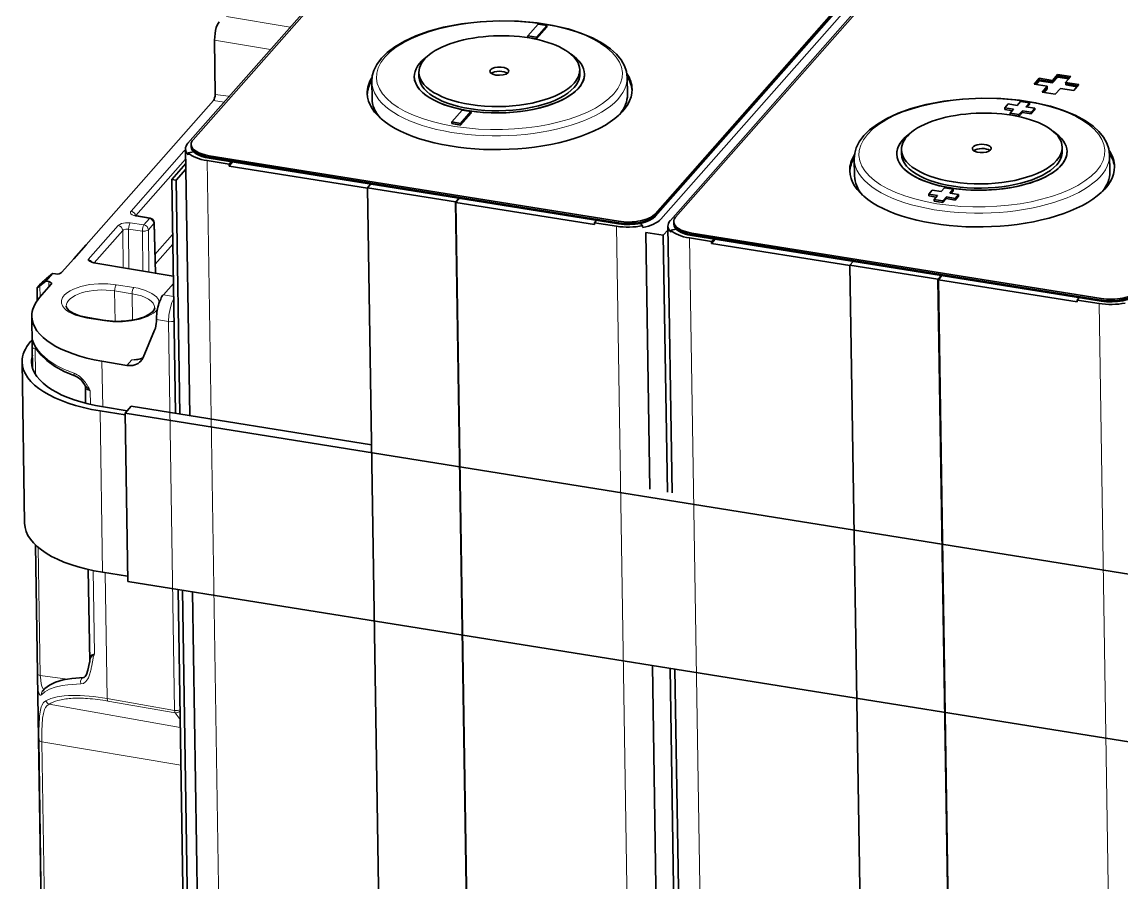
# Model space of a CAD drawing. Extents: x -1051 to 2563, y -231 to 775.
# Drawn here: x -446.5 to -330.2, y 470.7 to 561.7 of the extents above; entities that cross this region are included whole.
import ezdxf

# ---------------------------------------------------------------- set-up
doc = ezdxf.new("R2010")
doc.units = 0

msp = doc.modelspace()

# ---------------------------------------------------------------- linework, layer by layer
at = {"color": 7, "lineweight": 35}
for p, q in [((-428.96, 548.928), (-368.07, 617.954)), ((-428.4, 549.304), (-367.509, 618.33)), ((-318.647, 610.501), (-379.538, 541.475)), ((-318.645, 610.344), (-379.535, 541.318)), ((-379.535, 541.318), (-318.645, 610.344)), ((-379.534, 541.206), (-318.643, 610.232)), ((-318.072, 609.943), (-378.963, 540.917)), ((-377.958, 540.756), (-317.067, 609.782)), ((-377.397, 541.132), (-316.507, 610.158)), ((-439.714, 538.195), (-426.254, 553.453)), ((-429.21, 548.333), (-428.768, 520.142)), ((-383.426, 540.68), (-426.704, 547.614)), ((-383.424, 540.522), (-426.702, 547.457)), ((-426.702, 547.457), (-383.424, 540.522)), ((-426.7, 547.344), (-383.422, 540.41)), ((-430.667, 545.11), (-430.279, 520.384)), ((-430.201, 545.036), (-429.814, 520.309)), ((-409.976, 544.226), (-407.683, 398)), ((-400.669, 542.735), (-398.376, 396.509)), ((-400.628, 542.681), (-398.335, 396.502)), ((-378.207, 540.161), (-377.765, 511.97)), ((-380.56, 539.509), (-380.134, 512.35)), ((-378.699, 539.211), (-378.273, 512.051)), ((-332.424, 532.508), (-375.702, 539.442)), ((-332.421, 532.351), (-375.699, 539.285)), ((-375.699, 539.285), (-332.421, 532.351)), ((-375.697, 539.173), (-332.419, 532.239)), ((-358.974, 536.054), (-356.68, 389.828)), ((-349.666, 534.563), (-347.373, 388.337)), ((-349.625, 534.51), (-347.644, 408.209)), ((-409.55, 517.063), (-434.936, 521.13)), ((-171.533, 478.076), (-435.594, 520.384)), ((-171.255, 460.299), (-435.315, 502.607)), ((-429.987, 501.753), (-428.411, 401.321)), ((-429.521, 501.679), (-427.946, 401.247)), ((-428.476, 501.511), (-426.9, 401.079)), ((-379.842, 493.719), (-378.579, 413.165)), ((-377.981, 493.421), (-376.717, 412.867)), ((-377.473, 493.34), (-376.209, 412.786)), ((-444.864, 492.767), (-443.599, 412.152))]:
    msp.add_line(p, q, dxfattribs=at)
at = {"color": 7, "lineweight": 13, "ltscale": 0.171149}
msp.add_line((-424.879, 562.344), (-418.128, 561.208), dxfattribs=at)
at = {"color": 7, "lineweight": 35, "ltscale": 0.041437}
for p, q in [((-393.031, 560.283), (-391.934, 561.526)), ((-391.004, 561.377), (-392.1, 560.134)), ((-401.058, 551.183), (-399.962, 552.426)), ((-399.028, 552.097), (-400.125, 550.854))]:
    msp.add_line(p, q, dxfattribs=at)
at = {"color": 7, "lineweight": 35, "ltscale": 0.041438}
for p, q in [((-391.001, 561.197), (-392.097, 559.954)), ((-399.031, 552.277), (-400.128, 551.034))]:
    msp.add_line(p, q, dxfattribs=at)
at = {"color": 7, "lineweight": 35, "ltscale": 0.023564}
for p, q in [((-391.934, 561.526), (-391.004, 561.377)), ((-392.1, 560.134), (-393.031, 560.283)), ((-392.097, 559.954), (-393.028, 560.103)), ((-342.232, 553.084), (-341.301, 552.935)), ((-340.936, 553.349), (-340.005, 553.2)), ((-340.371, 552.786), (-339.44, 552.637)), ((-400.128, 551.034), (-401.058, 551.183)), ((-341.099, 551.778), (-342.029, 551.927)), ((-339.802, 552.043), (-340.733, 552.192)), ((-350.274, 543.967), (-349.344, 543.818)), ((-349.141, 542.661), (-350.072, 542.81))]:
    msp.add_line(p, q, dxfattribs=at)
at = {"color": 7, "lineweight": 35, "ltscale": 0.00449}
for p, q in [((-391.001, 561.197), (-391.004, 561.377)), ((-393.028, 560.103), (-393.031, 560.283)), ((-392.097, 559.954), (-392.1, 560.134)), ((-342.595, 552.49), (-342.597, 552.67)), ((-340.733, 552.192), (-340.736, 552.371)), ((-340.002, 553.021), (-340.005, 553.2)), ((-339.437, 552.457), (-339.44, 552.637)), ((-401.055, 551.003), (-401.058, 551.183)), ((-399.028, 552.097), (-399.031, 552.277)), ((-342.029, 551.927), (-342.032, 552.106)), ((-341.099, 551.778), (-341.102, 551.957)), ((-339.802, 552.043), (-339.805, 552.222)), ((-400.125, 550.854), (-400.128, 551.034)), ((-350.637, 543.373), (-350.64, 543.553)), ((-348.776, 543.075), (-348.779, 543.254)), ((-348.045, 543.904), (-348.048, 544.083)), ((-347.845, 542.926), (-347.848, 543.105)), ((-347.48, 543.34), (-347.482, 543.52)), ((-350.072, 542.81), (-350.075, 542.989)), ((-349.141, 542.661), (-349.144, 542.84))]:
    msp.add_line(p, q, dxfattribs=at)
at = {"color": 7, "lineweight": 35, "ltscale": 0.143548}
msp.add_line((-426.127, 559.843), (-426.078, 554.101), dxfattribs=at)
at = {"color": 7, "lineweight": 13, "ltscale": 0.149996}
msp.add_line((-426.127, 559.843), (-420.21, 558.847), dxfattribs=at)
at = {"color": 7, "lineweight": 35, "ltscale": 0.011224}
for p, q in [((-404.527, 555.968), (-404.534, 556.417)), ((-387.529, 556.234), (-387.536, 556.683)), ((-353.524, 547.796), (-353.531, 548.245)), ((-336.526, 548.062), (-336.533, 548.511))]:
    msp.add_line(p, q, dxfattribs=at)
at = {"color": 7, "lineweight": 35, "ltscale": 0.044897}
for p, q in [((-382.494, 554.068), (-382.522, 555.864)), ((-409.491, 553.644), (-409.519, 555.44)), ((-331.491, 545.896), (-331.519, 547.692)), ((-358.488, 545.472), (-358.516, 547.268))]:
    msp.add_line(p, q, dxfattribs=at)
at = {"color": 7, "lineweight": 35, "ltscale": 0.020718}
for p, q in [((-337.564, 555.581), (-337.016, 556.202)), ((-337.562, 555.423), (-337.014, 556.045)), ((-337.562, 555.423), (-337.014, 556.045)), ((-337.56, 555.311), (-337.012, 555.933)), ((-335.62, 555.978), (-336.168, 555.357)), ((-339.509, 555.183), (-338.96, 555.804)), ((-338.661, 554.338), (-338.113, 554.959)), ((-336.716, 554.735), (-337.265, 554.114)), ((-334.772, 555.133), (-335.32, 554.512))]:
    msp.add_line(p, q, dxfattribs=at)
at = {"color": 7, "lineweight": 35, "ltscale": 0.035347}
for p, q in [((-337.016, 556.202), (-335.62, 555.978)), ((-338.113, 554.959), (-339.509, 555.183)), ((-338.956, 555.535), (-337.56, 555.311)), ((-336.168, 555.357), (-334.772, 555.133)), ((-337.265, 554.114), (-338.661, 554.338))]:
    msp.add_line(p, q, dxfattribs=at)
at = {"color": 7, "lineweight": 35, "ltscale": 0.003928}
for p, q in [((-337.016, 556.202), (-337.014, 556.045)), ((-338.96, 555.804), (-338.958, 555.647)), ((-338.113, 554.959), (-338.11, 554.802)), ((-337.564, 555.581), (-337.562, 555.423)), ((-336.168, 555.357), (-336.166, 555.2)), ((-428.605, 548.653), (-428.608, 548.81)), ((-377.602, 540.481), (-377.605, 540.638))]:
    msp.add_line(p, q, dxfattribs=at)
at = {"color": 7, "lineweight": 35, "ltscale": 0.032217}
msp.add_line((-337.014, 556.045), (-335.741, 555.841), dxfattribs=at)
msp.add_line((-337.014, 556.045), (-335.741, 555.841), dxfattribs=at)
at = {"color": 7, "lineweight": 35, "ltscale": 0.002806}
for p, q in [((-337.014, 556.045), (-337.012, 555.933)), ((-338.11, 554.802), (-338.108, 554.69)), ((-337.562, 555.423), (-337.56, 555.311)), ((-336.166, 555.2), (-336.164, 555.088)), ((-428.605, 548.653), (-428.603, 548.54)), ((-377.602, 540.481), (-377.601, 540.369))]:
    msp.add_line(p, q, dxfattribs=at)
at = {"color": 7, "lineweight": 35, "ltscale": 0.029982}
for p, q in [((-337.012, 555.933), (-335.828, 555.743)), ((-336.164, 555.088), (-334.98, 554.898))]:
    msp.add_line(p, q, dxfattribs=at)
at = {"color": 7, "lineweight": 35, "ltscale": 0.01614}
msp.add_line((-339.385, 555.163), (-338.958, 555.647), dxfattribs=at)
msp.add_line((-339.385, 555.163), (-338.958, 555.647), dxfattribs=at)
at = {"color": 7, "lineweight": 35, "ltscale": 0.012871}
msp.add_line((-339.297, 555.149), (-338.956, 555.535), dxfattribs=at)
at = {"color": 7, "lineweight": 35, "ltscale": 0.035346}
for p, q in [((-338.96, 555.804), (-337.564, 555.581)), ((-338.958, 555.647), (-337.562, 555.423)), ((-338.958, 555.647), (-337.562, 555.423)), ((-335.32, 554.512), (-336.716, 554.735))]:
    msp.add_line(p, q, dxfattribs=at)
at = {"color": 7, "lineweight": 35, "ltscale": 0.002805}
msp.add_line((-338.958, 555.647), (-338.956, 555.535), dxfattribs=at)
at = {"color": 7, "lineweight": 35, "ltscale": 0.016141}
msp.add_line((-338.537, 554.318), (-338.11, 554.802), dxfattribs=at)
msp.add_line((-338.537, 554.318), (-338.11, 554.802), dxfattribs=at)
at = {"color": 7, "lineweight": 35, "ltscale": 0.01287}
msp.add_line((-338.449, 554.304), (-338.108, 554.69), dxfattribs=at)
at = {"color": 7, "lineweight": 35, "ltscale": 0.032218}
msp.add_line((-336.166, 555.2), (-334.893, 554.996), dxfattribs=at)
msp.add_line((-336.166, 555.2), (-334.893, 554.996), dxfattribs=at)
at = {"color": 7, "lineweight": 13, "ltscale": 0.035334}
msp.add_line((-424.681, 553.89), (-426.078, 554.101), dxfattribs=at)
at = {"color": 7, "lineweight": 13, "ltscale": 0.002092}
msp.add_line((-424.681, 553.89), (-424.599, 553.874), dxfattribs=at)
at = {"color": 7, "lineweight": 13, "ltscale": 0.028662}
msp.add_line((-426.254, 553.453), (-425.12, 553.281), dxfattribs=at)
at = {"color": 7, "lineweight": 35, "ltscale": 0.023565}
for p, q in [((-399.962, 552.426), (-399.031, 552.277)), ((-341.667, 552.521), (-342.597, 552.67)), ((-339.805, 552.222), (-340.736, 552.371)), ((-341.102, 551.957), (-342.032, 552.106)), ((-400.125, 550.854), (-401.055, 551.003)), ((-348.978, 544.232), (-348.048, 544.083)), ((-349.709, 543.404), (-350.64, 543.553)), ((-347.848, 543.105), (-348.779, 543.254)), ((-347.845, 542.926), (-348.776, 543.075)), ((-348.413, 543.669), (-347.482, 543.52)), ((-349.144, 542.84), (-350.075, 542.989))]:
    msp.add_line(p, q, dxfattribs=at)
at = {"color": 7, "lineweight": 35, "ltscale": 0.013812}
for p, q in [((-342.597, 552.67), (-342.232, 553.084)), ((-341.301, 552.935), (-340.936, 553.349)), ((-340.005, 553.2), (-340.371, 552.786)), ((-349.344, 543.818), (-348.978, 544.232)), ((-350.64, 543.553), (-350.274, 543.967)), ((-348.779, 543.254), (-349.144, 542.84)), ((-348.776, 543.075), (-349.141, 542.661)), ((-347.482, 543.52), (-347.848, 543.105)), ((-347.48, 543.34), (-347.845, 542.926))]:
    msp.add_line(p, q, dxfattribs=at)
at = {"color": 7, "lineweight": 35, "ltscale": 0.019988}
for p, q in [((-341.805, 552.364), (-342.595, 552.49)), ((-349.848, 543.247), (-350.637, 543.373))]:
    msp.add_line(p, q, dxfattribs=at)
at = {"color": 7, "lineweight": 35, "ltscale": 0.013813}
for p, q in [((-342.032, 552.106), (-341.667, 552.521)), ((-340.736, 552.371), (-341.102, 551.957)), ((-339.44, 552.637), (-339.805, 552.222)), ((-339.437, 552.457), (-339.802, 552.043)), ((-340.733, 552.192), (-341.099, 551.778)), ((-350.075, 542.989), (-349.709, 543.404)), ((-348.048, 544.083), (-348.413, 543.669))]:
    msp.add_line(p, q, dxfattribs=at)
at = {"color": 7, "lineweight": 35, "ltscale": 0.00858}
for p, q in [((-340.002, 553.021), (-340.229, 552.763)), ((-348.045, 543.904), (-348.272, 543.646))]:
    msp.add_line(p, q, dxfattribs=at)
at = {"color": 7, "lineweight": 13, "ltscale": 0.211272}
msp.add_line((-429.377, 548.106), (-434.968, 541.768), dxfattribs=at)
at = {"color": 7, "lineweight": 35, "ltscale": 0.014266}
for p, q in [((-428.353, 548.024), (-428.912, 547.91)), ((-377.35, 539.853), (-377.909, 539.738))]:
    msp.add_line(p, q, dxfattribs=at)
at = {"color": 7, "lineweight": 35, "ltscale": 0.004938}
for p, q in [((-428.912, 547.91), (-428.909, 547.712)), ((-424.593, 546.521), (-424.596, 546.719)), ((-385.969, 540.333), (-385.972, 540.53)), ((-380.884, 540.215), (-380.881, 540.017)), ((-373.59, 538.349), (-373.594, 538.547))]:
    msp.add_line(p, q, dxfattribs=at)
at = {"color": 7, "lineweight": 13, "ltscale": 0.199129}
msp.add_line((-429.193, 547.256), (-434.463, 541.282), dxfattribs=at)
at = {"color": 7, "lineweight": 35, "ltscale": 0.055961}
msp.add_line((-429.186, 546.789), (-430.667, 545.11), dxfattribs=at)
at = {"color": 7, "lineweight": 13}
for p, q in [((-426.923, 547.092), (-424.627, 400.715)), ((-383.645, 540.157), (-381.661, 413.659)), ((-375.92, 538.92), (-373.936, 412.421)), ((-332.642, 531.986), (-330.658, 405.487)), ((-430.361, 488.967), (-431.006, 530.078)), ((-444.695, 485.844), (-443.631, 418.018)), ((-444.389, 485.668), (-443.325, 417.842))]:
    msp.add_line(p, q, dxfattribs=at)
at = {"color": 7, "lineweight": 35, "ltscale": 0.058911}
for p, q in [((-424.596, 546.719), (-426.923, 547.092)), ((-385.972, 540.53), (-383.645, 540.157)), ((-373.594, 538.547), (-375.92, 538.92)), ((-334.969, 532.359), (-332.642, 531.986))]:
    msp.add_line(p, q, dxfattribs=at)
at = {"color": 7, "lineweight": 13, "ltscale": 0.003928}
for p, q in [((-426.702, 547.457), (-426.704, 547.614)), ((-383.424, 540.522), (-383.426, 540.68)), ((-375.699, 539.285), (-375.702, 539.442))]:
    msp.add_line(p, q, dxfattribs=at)
at = {"color": 7, "lineweight": 13, "ltscale": 0.002806}
for p, q in [((-426.702, 547.457), (-426.7, 547.344)), ((-379.535, 541.318), (-379.534, 541.206)), ((-383.424, 540.522), (-383.422, 540.41)), ((-375.699, 539.285), (-375.697, 539.173))]:
    msp.add_line(p, q, dxfattribs=at)
at = {"color": 7, "lineweight": 35, "ltscale": 0.008426}
for p, q in [((-424.373, 546.971), (-424.596, 546.719)), ((-385.749, 540.783), (-385.972, 540.53)), ((-334.746, 532.611), (-334.969, 532.359))]:
    msp.add_line(p, q, dxfattribs=at)
at = {"color": 7, "lineweight": 35, "ltscale": 0.01418}
for p, q in [((-424.218, 546.947), (-424.593, 546.521)), ((-400.252, 543.107), (-400.628, 542.681)), ((-373.215, 538.775), (-373.59, 538.349))]:
    msp.add_line(p, q, dxfattribs=at)
at = {"color": 7, "lineweight": 35, "ltscale": 0.370102}
for p, q in [((-409.976, 544.179), (-424.593, 546.521)), ((-358.973, 536.007), (-373.59, 538.349))]:
    msp.add_line(p, q, dxfattribs=at)
at = {"color": 7, "lineweight": 35, "ltscale": 0.038725}
msp.add_line((-429.177, 546.197), (-430.201, 545.036), dxfattribs=at)
at = {"color": 7, "lineweight": 35, "ltscale": 0.011782}
msp.add_line((-430.667, 545.11), (-430.201, 545.036), dxfattribs=at)
at = {"color": 7, "lineweight": 35, "ltscale": 0.012823}
for p, q in [((-409.976, 544.226), (-409.637, 544.61)), ((-349.666, 534.563), (-349.327, 534.948))]:
    msp.add_line(p, q, dxfattribs=at)
at = {"color": 7, "lineweight": 35, "ltscale": 0.235645}
msp.add_line((-400.669, 542.735), (-409.976, 544.226), dxfattribs=at)
at = {"color": 7, "lineweight": 35, "ltscale": 0.012821}
for p, q in [((-400.33, 543.119), (-400.669, 542.735)), ((-358.634, 536.439), (-358.974, 536.054))]:
    msp.add_line(p, q, dxfattribs=at)
at = {"color": 7, "lineweight": 35, "ltscale": 0.37114}
for p, q in [((-385.969, 540.333), (-400.628, 542.681)), ((-334.966, 532.161), (-349.625, 534.51))]:
    msp.add_line(p, q, dxfattribs=at)
at = {"color": 7, "lineweight": 35, "ltscale": 0.006766}
msp.add_line((-434.597, 541.34), (-434.34, 541.254), dxfattribs=at)
at = {"color": 7, "lineweight": 13, "ltscale": 0.035778}
msp.add_line((-434.435, 541.21), (-433.026, 540.959), dxfattribs=at)
at = {"color": 7, "lineweight": 35, "ltscale": 0.035779}
msp.add_line((-434.34, 541.254), (-432.931, 541.003), dxfattribs=at)
at = {"color": 7, "lineweight": 13, "ltscale": 0.022067}
msp.add_line((-433.026, 540.959), (-433.61, 540.297), dxfattribs=at)
at = {"color": 7, "lineweight": 13, "ltscale": 0.00393}
for p, q in [((-379.535, 541.318), (-379.538, 541.475)), ((-332.421, 532.351), (-332.424, 532.508))]:
    msp.add_line(p, q, dxfattribs=at)
at = {"color": 7, "lineweight": 13, "ltscale": 0.119994}
msp.add_line((-436.322, 540.234), (-439.497, 536.634), dxfattribs=at)
at = {"color": 7, "lineweight": 13, "ltscale": 0.113915}
msp.add_line((-435.849, 539.71), (-438.864, 536.293), dxfattribs=at)
at = {"color": 7, "lineweight": 13, "ltscale": 0.098317}
msp.add_line((-435.849, 539.71), (-435.816, 535.778), dxfattribs=at)
at = {"color": 7, "lineweight": 13, "ltscale": 0.036571}
for p, q in [((-435.218, 539.853), (-433.769, 539.647)), ((-433.61, 540.297), (-435.058, 540.504))]:
    msp.add_line(p, q, dxfattribs=at)
at = {"color": 7, "lineweight": 13, "ltscale": 0.104574}
msp.add_line((-435.182, 535.671), (-435.218, 539.853), dxfattribs=at)
at = {"color": 7, "lineweight": 13, "ltscale": 0.105532}
msp.add_line((-433.769, 539.647), (-433.733, 535.426), dxfattribs=at)
at = {"color": 7, "lineweight": 13, "ltscale": 0.022068}
msp.add_line((-433.138, 539.774), (-432.554, 540.436), dxfattribs=at)
at = {"color": 7, "lineweight": 13, "ltscale": 0.111393}
msp.add_line((-433.138, 539.774), (-433.1, 535.318), dxfattribs=at)
at = {"color": 7, "lineweight": 13, "ltscale": 0.13079}
msp.add_line((-432.433, 535.206), (-432.554, 540.436), dxfattribs=at)
at = {"color": 7, "lineweight": 35, "ltscale": 0.133087}
msp.add_line((-432.397, 535.199), (-432.519, 540.522), dxfattribs=at)
at = {"color": 7, "lineweight": 35, "ltscale": 0.008604}
msp.add_line((-381.127, 540.458), (-380.884, 540.215), dxfattribs=at)
at = {"color": 7, "lineweight": 35, "ltscale": 0.018807}
msp.add_line((-378.699, 539.211), (-378.201, 539.775), dxfattribs=at)
at = {"color": 7, "lineweight": 35, "ltscale": 0.00494}
for p, q in [((-377.909, 539.738), (-377.906, 539.541)), ((-334.966, 532.161), (-334.969, 532.359))]:
    msp.add_line(p, q, dxfattribs=at)
at = {"color": 7, "lineweight": 13, "ltscale": 0.070544}
msp.add_line((-432.442, 537.168), (-430.575, 539.284), dxfattribs=at)
at = {"color": 7, "lineweight": 35, "ltscale": 0.047129}
for p, q in [((-378.699, 539.211), (-380.56, 539.509)), ((-439.549, 530.502), (-437.688, 530.203))]:
    msp.add_line(p, q, dxfattribs=at)
at = {"color": 7, "lineweight": 35, "ltscale": 0.008425}
msp.add_line((-373.371, 538.8), (-373.594, 538.547), dxfattribs=at)
at = {"color": 7, "lineweight": 35, "ltscale": 0.049544}
msp.add_line((-441.025, 536.709), (-439.714, 538.195), dxfattribs=at)
at = {"color": 7, "lineweight": 13, "ltscale": 0.070268}
msp.add_line((-430.559, 538.254), (-432.419, 536.146), dxfattribs=at)
at = {"color": 7, "lineweight": 35, "ltscale": 0.048521}
msp.add_line((-442.309, 535.253), (-441.025, 536.709), dxfattribs=at)
at = {"color": 7, "lineweight": 35, "ltscale": 0.001065}
msp.add_line((-439.322, 536.473), (-439.287, 536.449), dxfattribs=at)
at = {"color": 7, "lineweight": 35, "ltscale": 0.212543}
msp.add_line((-430.506, 534.88), (-438.889, 536.298), dxfattribs=at)
at = {"color": 7, "lineweight": 35, "ltscale": 0.235644}
msp.add_line((-358.974, 536.054), (-349.666, 534.563), dxfattribs=at)
at = {"color": 7, "lineweight": 35, "ltscale": 0.027021}
msp.add_line((-443.985, 534.356), (-443.27, 535.167), dxfattribs=at)
at = {"color": 7, "lineweight": 35, "ltscale": 0.020354}
msp.add_line((-443.27, 535.167), (-443.9, 534.65), dxfattribs=at)
at = {"color": 7, "lineweight": 35, "ltscale": 0.008233}
msp.add_line((-442.944, 535.119), (-443.27, 535.167), dxfattribs=at)
at = {"color": 7, "lineweight": 35, "ltscale": 0.014181}
msp.add_line((-349.625, 534.51), (-349.249, 534.935), dxfattribs=at)
at = {"color": 7, "lineweight": 35, "ltscale": 0.012723}
msp.add_line((-444.529, 534.079), (-444.865, 533.697), dxfattribs=at)
at = {"color": 7, "lineweight": 35, "ltscale": 0.046567}
msp.add_line((-444.628, 532.624), (-443.396, 534.021), dxfattribs=at)
at = {"color": 7, "lineweight": 35, "ltscale": 0.019869}
msp.add_line((-443.985, 534.356), (-444.602, 533.855), dxfattribs=at)
at = {"color": 7, "lineweight": 13, "ltscale": 0.029502}
msp.add_line((-444.602, 533.855), (-444.583, 532.675), dxfattribs=at)
at = {"color": 7, "lineweight": 35, "ltscale": 0.008098}
msp.add_line((-443.666, 534.301), (-443.985, 534.356), dxfattribs=at)
at = {"color": 7, "lineweight": 13, "ltscale": 0.014405}
msp.add_line((-443.666, 534.301), (-443.657, 533.725), dxfattribs=at)
at = {"color": 7, "lineweight": 13, "ltscale": 0.047129}
for p, q in [((-434.667, 533.68), (-436.528, 533.979)), ((-436.704, 533.323), (-434.843, 533.024)), ((-439.635, 530.457), (-437.774, 530.159))]:
    msp.add_line(p, q, dxfattribs=at)
at = {"color": 7, "lineweight": 35, "ltscale": 0.039991}
msp.add_line((-431.552, 532.914), (-430.494, 534.113), dxfattribs=at)
at = {"color": 7, "lineweight": 35, "ltscale": 0.033421}
msp.add_line((-444.88, 532.311), (-444.901, 533.647), dxfattribs=at)
at = {"color": 7, "lineweight": 13, "ltscale": 0.080456}
msp.add_line((-436.704, 533.323), (-436.654, 530.105), dxfattribs=at)
at = {"color": 7, "lineweight": 13, "ltscale": 0.069818}
msp.add_line((-434.843, 533.024), (-434.799, 530.232), dxfattribs=at)
at = {"color": 7, "lineweight": 13, "ltscale": 0.027381}
msp.add_line((-430.473, 532.731), (-431.552, 532.914), dxfattribs=at)
at = {"color": 7, "lineweight": 13, "ltscale": 0.002805}
msp.add_line((-332.421, 532.351), (-332.419, 532.239), dxfattribs=at)
at = {"color": 7, "lineweight": 35, "ltscale": 0.07898}
msp.add_line((-445.458, 530.647), (-445.408, 527.488), dxfattribs=at)
at = {"color": 7, "lineweight": 13, "ltscale": 0.032496}
msp.add_line((-431.006, 530.078), (-432.288, 530.295), dxfattribs=at)
at = {"color": 7, "lineweight": 35, "ltscale": 0.004953}
msp.add_line((-432.288, 530.096), (-432.288, 530.295), dxfattribs=at)
at = {"color": 7, "lineweight": 35, "ltscale": 0.07852}
msp.add_line((-433.701, 526.287), (-432.471, 529.177), dxfattribs=at)
at = {"color": 7, "lineweight": 35, "ltscale": 0.006178}
msp.add_line((-445.582, 527.963), (-445.419, 528.148), dxfattribs=at)
at = {"color": 7, "lineweight": 35, "ltscale": 0.002471}
msp.add_line((-445.407, 527.389), (-445.408, 527.488), dxfattribs=at)
at = {"color": 7, "lineweight": 35, "ltscale": 0.055718}
msp.add_line((-445.407, 527.389), (-445.372, 525.161), dxfattribs=at)
at = {"color": 7, "lineweight": 13, "ltscale": 0.067728}
msp.add_line((-445.055, 524.482), (-445.098, 527.191), dxfattribs=at)
at = {"color": 7, "lineweight": 13, "ltscale": 0.003816}
msp.add_line((-444.948, 527.163), (-445.098, 527.191), dxfattribs=at)
at = {"color": 7, "lineweight": 35, "ltscale": 0.426522}
msp.add_line((-446.214, 508.762), (-446.481, 525.821), dxfattribs=at)
at = {"color": 7, "lineweight": 13, "ltscale": 0.120687}
msp.add_line((-438.04, 525.895), (-437.964, 521.068), dxfattribs=at)
at = {"color": 7, "lineweight": 35, "ltscale": 0.06692}
msp.add_line((-438.04, 525.895), (-435.4, 525.448), dxfattribs=at)
at = {"color": 7, "lineweight": 13, "ltscale": 0.019664}
msp.add_line((-435.4, 525.448), (-434.88, 526.038), dxfattribs=at)
at = {"color": 7, "lineweight": 35, "ltscale": 0.042738}
msp.add_line((-439.79, 523.154), (-439.763, 521.444), dxfattribs=at)
at = {"color": 7, "lineweight": 13, "ltscale": 0.035846}
msp.add_line((-439.279, 522.755), (-439.256, 521.321), dxfattribs=at)
at = {"color": 7, "lineweight": 35, "ltscale": 0.063541}
msp.add_line((-437.869, 521.053), (-435.359, 520.65), dxfattribs=at)
at = {"color": 7, "lineweight": 35, "ltscale": 0.024862}
msp.add_line((-435.594, 520.384), (-434.936, 521.13), dxfattribs=at)
at = {"color": 7, "lineweight": 13, "ltscale": 0.426523}
msp.add_line((-437.967, 503.579), (-438.234, 520.638), dxfattribs=at)
at = {"color": 7, "lineweight": 35, "ltscale": 0.066916}
for p, q in [((-438.234, 520.638), (-435.591, 520.215)), ((-437.967, 503.579), (-435.324, 503.156))]:
    msp.add_line(p, q, dxfattribs=at)
at = {"color": 7, "lineweight": 35, "ltscale": 0.444481}
msp.add_line((-435.594, 520.384), (-435.315, 502.607), dxfattribs=at)
at = {"color": 7, "lineweight": 35, "ltscale": 0.340327}
msp.add_line((-445.079, 506.477), (-444.865, 492.865), dxfattribs=at)
at = {"color": 7, "lineweight": 13, "ltscale": 0.338279}
msp.add_line((-444.556, 492.667), (-444.768, 506.197), dxfattribs=at)
at = {"color": 7, "lineweight": 35, "ltscale": 0.242471}
msp.add_line((-439.487, 503.874), (-439.335, 494.177), dxfattribs=at)
at = {"color": 7, "lineweight": 13, "ltscale": 0.220427}
msp.add_line((-438.981, 503.764), (-438.843, 494.948), dxfattribs=at)
at = {"color": 7, "lineweight": 13, "ltscale": 0.332893}
msp.add_line((-437.689, 503.535), (-437.48, 490.221), dxfattribs=at)
at = {"color": 7, "lineweight": 13, "ltscale": 0.011512}
msp.add_line((-439.042, 494.137), (-439.125, 493.684), dxfattribs=at)
at = {"color": 7, "lineweight": 35, "ltscale": 0.002474}
msp.add_line((-444.864, 492.767), (-444.865, 492.865), dxfattribs=at)
at = {"color": 7, "lineweight": 13, "ltscale": 0.009653}
msp.add_line((-444.857, 492.38), (-444.864, 492.767), dxfattribs=at)
at = {"color": 7, "lineweight": 13, "ltscale": 0.072685}
msp.add_line((-441.672, 492.297), (-444.556, 492.667), dxfattribs=at)
at = {"color": 7, "lineweight": 13, "ltscale": 0.352409}
msp.add_line((-443.635, 489.631), (-429.758, 487.154), dxfattribs=at)
at = {"color": 7, "lineweight": 13, "ltscale": 0.180709}
for p, q in [((-430.361, 488.967), (-437.48, 490.221)), ((-430.303, 488.71), (-437.421, 489.964))]:
    msp.add_line(p, q, dxfattribs=at)
at = {"color": 7, "lineweight": 13, "ltscale": 0.000205073}
msp.add_line((-430.295, 488.709), (-430.303, 488.71), dxfattribs=at)
at = {"color": 7, "lineweight": 13, "ltscale": 0.021506}
msp.add_line((-430.303, 488.71), (-429.771, 488.033), dxfattribs=at)
at = {"color": 7, "lineweight": 13, "ltscale": 0.372551}
msp.add_line((-429.695, 483.182), (-444.389, 485.668), dxfattribs=at)
at = {"color": 7, "lineweight": 35}
for points in [[(-425.97, 561.177), (-425.879, 561.421), (-425.656, 561.748)], [(-409.519, 555.44), (-409.467, 556.049), (-409.3, 556.634), (-408.987, 557.26), (-408.503, 557.912), (-407.898, 558.509), (-407.067, 559.136), (-406.06, 559.726), (-404.861, 560.276), (-403.488, 560.766), (-401.933, 561.187), (-400.046, 561.548), (-398.069, 561.778), (-396.046, 561.874), (-394.022, 561.832), (-392.043, 561.654), (-391.19, 561.532)], [(-382.522, 555.864), (-382.605, 556.524), (-382.804, 557.108), (-383.172, 557.757), (-383.657, 558.347), (-384.28, 558.913), (-385.089, 559.481), (-386.169, 560.065), (-387.403, 560.578), (-388.774, 561.013), (-390.358, 561.384), (-391.19, 561.532)], [(-358.516, 547.268), (-358.464, 547.877), (-358.297, 548.462), (-357.985, 549.089), (-357.5, 549.74), (-356.895, 550.337), (-356.064, 550.964), (-355.058, 551.554), (-353.858, 552.104), (-352.485, 552.594), (-350.93, 553.015), (-349.043, 553.376), (-347.066, 553.606), (-345.043, 553.702), (-343.019, 553.66), (-341.04, 553.482), (-340.187, 553.36)], [(-331.519, 547.692), (-331.603, 548.352), (-331.801, 548.936), (-332.169, 549.585), (-332.655, 550.175), (-333.277, 550.741), (-334.086, 551.309), (-335.166, 551.893), (-336.4, 552.406), (-337.771, 552.841), (-339.356, 553.212), (-340.187, 553.36)], [(-439.549, 530.502), (-440.425, 530.702), (-441.082, 530.96), (-441.495, 531.218), (-441.731, 531.46), (-441.82, 531.662), (-441.824, 531.71)], [(-432.464, 531.529), (-432.524, 531.319), (-432.697, 531.1), (-433.068, 530.821), (-433.622, 530.554), (-434.423, 530.309), (-435.456, 530.142), (-436.583, 530.103), (-437.625, 530.194), (-437.688, 530.203)], [(-440.841, 524.316), (-442.047, 524.82), (-443.071, 525.381), (-443.878, 525.963), (-444.472, 526.531), (-444.888, 527.069), (-445.17, 527.586), (-445.266, 527.832)], [(-439.871, 523.44), (-440.253, 523.917), (-440.618, 524.207), (-440.841, 524.316)], [(-439.346, 494.043), (-439.519, 493.22), (-439.666, 492.787), (-439.805, 492.553), (-439.906, 492.466), (-439.98, 492.447)], [(-439.98, 492.447), (-441.213, 492.364), (-442.156, 492.199), (-442.946, 491.956), (-443.598, 491.638), (-444.083, 491.277), (-444.341, 491.002)]]:
    msp.add_lwpolyline(points, dxfattribs=at)
at = {"color": 7, "lineweight": 13}
for points in [[(-434.968, 541.768), (-435.029, 541.664), (-435.03, 541.556), (-434.973, 541.452), (-434.859, 541.358), (-434.495, 541.222), (-434.435, 541.21)], [(-434.499, 541.294), (-434.536, 541.427), (-434.607, 541.549), (-434.834, 541.728), (-434.968, 541.768)], [(-435.058, 540.504), (-435.54, 540.518), (-435.988, 540.43), (-436.165, 540.354), (-436.322, 540.234)], [(-435.218, 539.853), (-435.516, 539.853), (-435.774, 539.771), (-435.849, 539.71)], [(-433.395, 539.656), (-433.251, 539.699), (-433.138, 539.774)], [(-436.528, 533.979), (-437.413, 534.074), (-438.421, 534.078), (-439.368, 533.984), (-440.283, 533.79), (-441.065, 533.512), (-441.402, 533.343), (-441.693, 533.158), (-442.001, 532.891), (-442.211, 532.608), (-442.317, 532.315), (-442.318, 532.019), (-442.215, 531.73), (-442.014, 531.458), (-441.792, 531.259), (-441.523, 531.077), (-440.877, 530.773), (-440.079, 530.541), (-439.635, 530.457)], [(-431.98, 532.096), (-432.081, 532.396), (-432.288, 532.679), (-432.51, 532.879), (-432.779, 533.061), (-433.425, 533.364), (-434.223, 533.596), (-434.667, 533.68)], [(-437.774, 530.159), (-436.889, 530.064), (-435.881, 530.059), (-434.934, 530.153), (-434.019, 530.347), (-433.237, 530.625), (-432.9, 530.794), (-432.609, 530.979), (-432.358, 531.188), (-432.167, 531.409)], [(-431.006, 530.078), (-430.969, 530.757), (-430.847, 531.441), (-430.648, 532.08), (-430.468, 532.456)], [(-445.408, 527.488), (-445.411, 528.074), (-445.406, 528.136)], [(-445.406, 528.136), (-445.4, 528.159), (-445.397, 528.166), (-445.393, 528.17), (-445.388, 528.172), (-445.383, 528.17), (-445.378, 528.165), (-445.366, 528.148)], [(-445.288, 527.955), (-445.152, 527.63), (-444.971, 527.308), (-444.733, 526.976), (-444.446, 526.651), (-443.753, 526.043), (-442.899, 525.483), (-441.992, 525.02), (-440.986, 524.611)], [(-440.841, 524.316), (-440.931, 524.39), (-440.972, 524.489), (-440.986, 524.611)], [(-439.279, 522.755), (-439.56, 522.865), (-439.743, 523.019), (-439.79, 523.154)], [(-444.433, 490.625), (-444.496, 490.58), (-444.527, 490.574), (-444.574, 490.585), (-444.618, 490.62), (-444.678, 490.714), (-444.774, 491.051), (-444.83, 491.575), (-444.857, 492.38)], [(-444.238, 491.269), (-444.381, 491.507), (-444.479, 491.831), (-444.554, 492.495), (-444.556, 492.667)], [(-439.98, 492.447), (-440.104, 492.408), (-440.207, 492.303), (-440.295, 492.058), (-440.278, 491.77)], [(-439.525, 492.312), (-439.729, 492.02), (-440.002, 491.825), (-440.278, 491.77)], [(-442.986, 491.438), (-443.585, 491.217), (-444.069, 490.945), (-444.433, 490.625)], [(-440.278, 491.77), (-441.632, 491.697), (-442.233, 491.613), (-442.986, 491.438)], [(-444.397, 489.507), (-444.213, 489.802), (-443.966, 490.005)], [(-444.389, 485.668), (-444.39, 486.879), (-444.372, 487.427), (-444.315, 488.163), (-444.234, 488.65), (-444.109, 489.06), (-444, 489.275), (-443.862, 489.456), (-443.635, 489.631)], [(-443.966, 490.005), (-443.439, 490.235), (-442.787, 490.407), (-442.021, 490.517), (-441.568, 490.549)], [(-441.568, 490.549), (-440.327, 490.548), (-438.951, 490.436), (-437.48, 490.221)], [(-444.694, 487.379), (-444.642, 488.385), (-444.588, 488.82), (-444.454, 489.368), (-444.397, 489.507)]]:
    msp.add_lwpolyline(points, dxfattribs=at)
at = {"color": 7, "lineweight": 35}
for centre, radius, start, end in [((-420.412, 559.841), 5.716, 166.48182, 179.98167), ((-350.113, 546.307), 4.427, 125.28744, 137.96475), ((-433.019, 540.51), 0.5, 1.27074, 79.89563), ((-438.609, 537.416), 1.182, 221.3494, 232.87985), ((-438.738, 537.301), 1.014, 237.21257, 261.46574), ((-446.773, 536.45), 3.384, 304.72045, 309.91648), ((-441.361, 531.073), 4.368, 131.12226, 136.49591), ((-437.441, 526.798), 10.167, 129.43872, 131.92319), ((-443.483, 534.094), 0.123, 4.30204, 48.19686), ((-443.486, 534.11), 0.126, 315.35923, 357.18534), ((-444.767, 533.589), 0.146, 132.24386, 156.17094), ((-434.651, 530.087), 2.363, 337.34653, 0.23988), ((-446.622, 527.382), 1.428, 18.35653, 22.72141), ((-434.435, 527.507), 1.445, 276.78288, 299.85735), ((-434.983, 526.829), 1.392, 318.6527, 337.06876), ((-440.341, 523.152), 0.551, 0.18593, 31.31256), ((-440.084, 494.171), 0.749, 350.1266, 0.48965)]:
    msp.add_arc(centre, radius, start, end, dxfattribs=at)
at = {"color": 7, "lineweight": 13}
for centre, radius, start, end in [((-428.942, 547.697), 0.598, 116.48226, 136.79085), ((-429.466, 547.568), 0.545, 61.46964, 80.61496), ((-433.611, 540.798), 1.163, 262.18955, 280.71819), ((-432.646, 540.524), 0.128, 316.54731, 358.98754), ((-439.616, 536.046), 0.601, 30.7283, 78.56872), ((-446.535, 527.571), 1.304, 17.11825, 26.28575), ((-444.894, 527.96), 0.394, 180.74561, 199.02829), ((-442.079, 527.281), 3.02, 177.21545, 181.71057), ((-432.509, 511.66), 14.572, 95.47644, 99.36383), ((-434.798, 530.144), 4.106, 268.8511, 277.46255), ((-441.751, 522.596), 2.156, 50.63598, 69.20897), ((-442.305, 521.877), 3.064, 37.7159, 51.14213), ((-443.398, 521.041), 4.441, 29.50811, 37.62051), ((-437.48, 524.903), 2.803, 211.48994, 230.06509), ((-451.823, 516.338), 14.09, 27.09343, 29.28092), ((-437.065, 493.662), 2.312, 160.6021, 170.52028), ((-438.069, 494.207), 1.266, 168.44557, 181.31456), ((-438.581, 494.324), 0.741, 142.7528, 169.36145), ((-438.14, 494.046), 1.17, 144.54605, 160.84217), ((-438.8, 494.477), 0.473, 95.11461, 141.48966), ((-438.43, 494.233), 0.825, 119.96622, 143.45386), ((-426.472, 491.889), 12.769, 167.88769, 169.85861), ((-436.825, 494.142), 2.173, 158.22708, 168.70619), ((-444.942, 494.496), 5.862, 342.57394, 347.45479), ((-451.974, 496.091), 13.072, 347.32315, 349.38925), ((-441.905, 493.53), 2.674, 332.91018, 342.84142), ((-443.977, 490.713), 0.465, 141.19924, 190.89574), ((-443.841, 491.614), 0.525, 220.98267, 232.06761), ((-443.451, 490.126), 0.528, 193.25268, 249.66756), ((-440.924, 483.23), 7.024, 93.40511, 104.60687), ((-440.53, 477.396), 12.873, 85.68767, 93.61392), ((-441.063, 469.722), 20.567, 79.80285, 85.81648), ((-403.379, 486.607), 41.323, 178.92922, 181.0579)]:
    msp.add_arc(centre, radius, start, end, dxfattribs=at)
for centre, major_axis, ratio, start_param, end_param in [((-396.028, 556.101), (12.998, 0.204), 0.4401144, 4.3312869, 10.6144722), ((-396.021, 555.652), (13.498, 0.212), 0.4401144, 3.1416294, 6.2832221), ((-424.855, 553.689), (0.075, 0.494), 0.3193837, 4.9360462, 5.1779396), ((-345.025, 547.929), (12.998, 0.204), 0.4401144, 1.1896943, 7.4728796), ((-345.018, 547.48), (13.498, 0.212), 0.4401144, 3.1416294, 6.2832221), ((-434.428, 540.762), (-0.088, -0.492), 0.362874, 3.1416129, 3.6334998), ((-433.019, 540.51), (-0.088, -0.492), 0.362874, 3.1416129, 3.6334998), ((-433.019, 540.51), (-0.375, 0.331), 0.8335192, 3.790738, 5.3615343), ((-436.315, 539.785), (-0.375, 0.331), 0.8335192, 3.790738, 5.3615343), ((-435.051, 540.055), (0.071, 0.495), 0.3046864, 0.4803451, 2.0336988), ((-433.603, 539.849), (-0.071, -0.495), 0.3046864, 3.6219378, 5.1752915), ((-433.603, 539.849), (0.375, -0.331), 0.8335192, 0.6491453, 2.2199416), ((-436.521, 533.53), (-0.079, -0.494), 0.3339837, 3.6274038, 5.1982001), ((-438.075, 531.769), (-3.75, -0.059), 0.4401144, 4.3312869, 6.2831232), ((-434.66, 533.231), (-0.079, -0.494), 0.3339837, 3.6274038, 5.1982001), ((-436.213, 531.471), (-3.75, -0.059), 0.4401144, 3.1413258, 4.3312869), ((-439.628, 530.008), (-0.079, -0.494), 0.3339837, 3.1415764, 3.6274038), ((-437.767, 529.71), (-0.079, -0.494), 0.3339837, 3.1415966, 3.6274038), ((-430.815, 530.284), (-0.5, -0.008), 0.4401144, 1.172241, 2.4370358), ((-444.907, 527.397), (0.5, 0.008), 0.4401144, 3.1411366, 4.3138336), ((-434.94, 527.799), (1.556, -1.26), 0.8136809, 5.3273599, 6.0094438), ((-444.365, 492.873), (-0.5, -0.008), 0.4401144, 6.2827293, 7.4554263), ((-435.151, 485.582), (9.188, -3.225), 0.369739, 2.6513003, 2.8569364), ((-437.29, 490.426), (-0.086, -0.491), 0.3453789, 5.2022073, 5.9884533), ((-430.17, 489.173), (0.5, 0.008), 0.4401144, 4.3138336, 5.5786291), ((-430.17, 489.173), (-0.087, -0.492), 0.3452892, 5.2035261, 5.9887981), ((-430.17, 489.173), (0.393, 0.309), 0.9005949, 3.8360824, 5.0225058), ((-444.198, 485.874), (-0.5, -0.008), 0.4401144, 0.1002112, 1.1722403)]:
    msp.add_ellipse(centre, major_axis=major_axis, ratio=ratio, start_param=start_param, end_param=end_param, dxfattribs=at)
at = {"color": 7, "lineweight": 35}
for centre, major_axis, ratio, start_param, end_param in [((-396.035, 556.55), (8.499, 0.133), 0.4401144, 6.2831232, 9.4247159), ((-396.028, 556.101), (8.999, 0.141), 0.4401144, 6.2831232, 6.8455583), ((-396.028, 556.101), (8.999, 0.141), 0.4401144, 6.2831232, 6.8455583), ((-396.028, 556.101), (8.999, 0.141), 0.4401144, 2.5792417, 3.1415306), ((-396.028, 556.101), (8.999, 0.141), 0.4401144, 2.5792621, 3.1415306), ((-396.035, 556.55), (1, 0.016), 0.4401144, 6.2831232, 9.0436759), ((-396.001, 554.422), (13.998, 0.22), 0.4401144, 2.8643687, 3.1416294), ((-396.028, 556.101), (8.999, 0.141), 0.4401144, 3.1415306, 6.2831232), ((-396.028, 556.101), (8.999, 0.141), 0.4401144, 3.1415306, 5.9020833), ((-396.035, 556.55), (8.499, 0.133), 0.4401144, 3.1415306, 5.9020833), ((-396.028, 556.101), (8.499, 0.133), 0.4401144, 3.1415306, 5.9020833), ((-396.035, 556.55), (1, 0.016), 0.4401144, 2.7604906, 3.1415306), ((-396.035, 556.55), (1, 0.016), 0.4401144, 3.1415306, 6.2831232), ((-396.028, 556.101), (1, 0.016), 0.4401144, 0.5352554, 2.6063385), ((-396.035, 556.55), (8.499, 0.133), 0.4401144, 5.9020833, 6.2831232), ((-396.028, 556.101), (8.499, 0.133), 0.4401144, 5.9020833, 6.2831232), ((-396.028, 556.101), (8.999, 0.141), 0.4401144, 5.9020833, 6.2831232), ((-396.001, 554.422), (13.998, 0.22), 0.4401144, 0.0000367, 0.2772384), ((-395.999, 554.265), (13.998, 0.22), 0.4401144, 0.0127414, 0.2711308), ((-395.999, 554.265), (-13.998, -0.22), 0.4401144, 3.1543341, 3.4127235), ((-395.997, 554.152), (-13.998, -0.22), 0.4401144, 3.1634492, 3.4104986), ((-395.999, 554.265), (13.998, 0.22), 0.4401144, 2.870454, 3.1288303), ((-395.999, 554.265), (-13.998, -0.22), 0.4401144, 6.0120467, 6.270423), ((-395.997, 554.152), (-13.998, -0.22), 0.4401144, 6.0142781, 6.2613188), ((-426.261, 553.902), (-0.079, -0.494), 0.3340124, 0.4858899, 2.0392356), ((-396.001, 554.422), (13.998, 0.22), 0.4401144, 3.1416294, 6.2832221), ((-395.992, 553.856), (13.498, 0.212), 0.4401144, 3.1416294, 3.4976187), ((-395.992, 553.856), (13.498, 0.212), 0.4401144, 5.9271568, 6.2832221), ((-345.032, 548.378), (8.499, 0.133), 0.4401144, 6.2831232, 9.4247159), ((-345.003, 547.933), (8.977, 0.137), 0.4405697, 0.0000732, 0.5632536), ((-345.025, 547.929), (8.999, 0.141), 0.4401144, 6.2831232, 6.8455583), ((-425.601, 548.39), (-3.61, -0.057), 0.4401144, 5.9020833, 6.2831228), ((-425.608, 548.857), (3, 0.047), 0.4401144, 2.7604906, 3.1415306), ((-345.025, 547.929), (8.999, 0.141), 0.4401144, 2.5792621, 3.1415306), ((-345.025, 547.929), (8.999, 0.141), 0.4401144, 2.7604906, 3.1415306), ((-345.032, 548.378), (1, 0.016), 0.4401144, 6.2831232, 9.4247159), ((-425.601, 548.39), (-3.61, -0.057), 0.4401144, 6.2831228, 6.6876785), ((-425.604, 548.587), (-3.61, -0.057), 0.4401144, 0.4044932, 1.1896943), ((-425.608, 548.857), (3, 0.047), 0.4401144, 3.1415306, 4.3312869), ((-425.605, 548.699), (3, 0.047), 0.4401144, 3.1415306, 4.3312869), ((-425.605, 548.699), (-3, -0.047), 0.4401144, 6.2831232, 7.4728796), ((-425.604, 548.587), (-3, -0.047), 0.4401144, 6.2831232, 7.4728796), ((-344.998, 546.25), (13.998, 0.22), 0.4401144, 2.8643687, 3.1416294), ((-345.025, 547.929), (8.999, 0.141), 0.4401144, 3.1415306, 5.9020833), ((-345.025, 547.929), (8.999, 0.141), 0.4401144, 3.1415306, 4.3312869), ((-345.032, 548.378), (8.499, 0.133), 0.4401144, 3.1415306, 5.9020833), ((-345.025, 547.929), (8.499, 0.133), 0.4401144, 3.1415306, 5.9020833), ((-345.025, 547.929), (8.999, 0.141), 0.4401144, 4.3312869, 6.2831232), ((-345.032, 548.378), (1, 0.016), 0.4401144, 3.1415306, 5.9020833), ((-345.025, 547.929), (1, 0.016), 0.4401144, 0.5352554, 2.6063385), ((-345.032, 548.378), (1, 0.016), 0.4401144, 5.9020833, 6.2831232), ((-345.032, 548.378), (8.499, 0.133), 0.4401144, 5.9020833, 6.2831232), ((-345.025, 547.929), (8.499, 0.133), 0.4401144, 5.9020833, 6.2831232), ((-344.963, 547.929), (8.937, 0.142), 0.4417046, 5.900686, 6.2829878), ((-344.998, 546.25), (13.998, 0.22), 0.4401144, 0.0000367, 0.2772384), ((-344.996, 546.093), (13.998, 0.22), 0.4401144, 0.0127414, 0.2711308), ((-344.996, 546.093), (-13.998, -0.22), 0.4401144, 3.1543341, 3.4127235), ((-344.994, 545.981), (-13.998, -0.22), 0.4401144, 3.1634492, 3.4104986), ((-344.996, 546.093), (13.998, 0.22), 0.4401144, 2.870454, 3.1288303), ((-344.996, 546.093), (-13.998, -0.22), 0.4401144, 6.0120467, 6.270423), ((-344.994, 545.981), (-13.998, -0.22), 0.4401144, 6.0142781, 6.2613188), ((-344.998, 546.25), (13.998, 0.22), 0.4401144, 3.1416294, 6.2832221), ((-344.99, 545.684), (13.498, 0.212), 0.4401144, 3.1416294, 3.4976187), ((-344.99, 545.684), (13.498, 0.212), 0.4401144, 5.9271568, 6.2832221), ((-382.33, 541.923), (3, 0.047), 0.4401144, 4.3312869, 5.9020833), ((-382.328, 541.765), (3, 0.047), 0.4401144, 4.3312869, 5.9020833), ((-382.328, 541.765), (-3, -0.047), 0.4401144, 1.1896943, 2.7604906), ((-382.326, 541.653), (-3, -0.047), 0.4401144, 1.1896943, 2.7604906), ((-382.323, 541.456), (-3.61, -0.057), 0.4401144, 1.9748953, 2.7604906), ((-374.598, 540.218), (-3.61, -0.057), 0.4401144, 5.9020833, 6.2831228), ((-374.605, 540.685), (3, 0.047), 0.4401144, 2.7604906, 3.1415306), ((-382.326, 541.653), (-3.61, -0.057), 0.4401144, 1.1896943, 1.9748953), ((-374.598, 540.218), (-3.61, -0.057), 0.4401144, 6.2831228, 6.6876785), ((-374.601, 540.416), (-3.61, -0.057), 0.4401144, 0.4044932, 1.1896943), ((-374.605, 540.685), (3, 0.047), 0.4401144, 3.1415306, 4.3312869), ((-374.603, 540.528), (3, 0.047), 0.4401144, 3.1415306, 4.3312869), ((-374.603, 540.528), (-3, -0.047), 0.4401144, 6.2831232, 7.4728796), ((-374.601, 540.416), (-3, -0.047), 0.4401144, 6.2831232, 7.4728796), ((-442.774, 535.328), (-0.5, -0.008), 0.4401144, 1.2158742, 2.7604906), ((-443.861, 534.096), (-0.5, -0.008), 0.4401144, 3.5327988, 4.305107), ((-433.459, 530.835), (-11.999, -0.188), 0.4401144, 5.9020833, 6.2831447), ((-444.407, 534.072), (0.493, 0.427), 0.0624522, 3.0895994, 3.5615345), ((-431.557, 531.123), (-0.348, -1.969), 0.3263345, 3.6328415, 5.2036379), ((-331.327, 533.751), (3, 0.047), 0.4401144, 4.3312869, 5.9020833), ((-331.325, 533.594), (3, 0.047), 0.4401144, 4.3312869, 5.9020833), ((-331.325, 533.594), (-3, -0.047), 0.4401144, 1.1896943, 2.7604906), ((-331.323, 533.481), (-3, -0.047), 0.4401144, 1.1896943, 2.7604906), ((-331.323, 533.481), (-3.61, -0.057), 0.4401144, 1.1896943, 1.9748953), ((-433.459, 530.835), (-11.999, -0.188), 0.4401144, 6.2831447, 7.4554263), ((-433.483, 526.024), (12.998, 0.204), 0.4401144, 2.7604906, 3.1415306), ((-433.483, 526.024), (12.998, 0.204), 0.4401144, 3.1415306, 4.3312869), ((-433.483, 526.024), (11.999, 0.188), 0.4401144, 3.0130193, 3.1415306), ((-433.483, 526.024), (11.999, 0.188), 0.4401144, 3.1415306, 4.3312869), ((-435.428, 527.244), (-1.467, 1.359), 0.8275344, 2.2401171, 3.1619258), ((-433.215, 508.966), (12.998, 0.204), 0.4401144, 3.1415306, 4.3312869)]:
    msp.add_ellipse(centre, major_axis=major_axis, ratio=ratio, start_param=start_param, end_param=end_param, dxfattribs=at)

doc.saveas('drawing.dxf')
